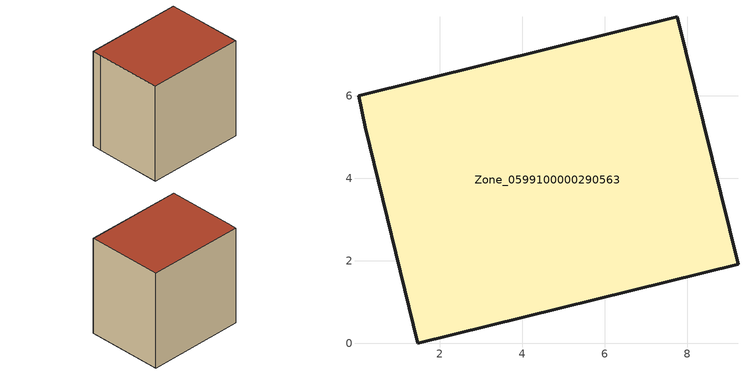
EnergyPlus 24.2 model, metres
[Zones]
Zone_0599100000290563
 floor ground (C_G): 1.47,0 0.18,5.25 0.03,6.01 7.76,7.92 9.23,1.92 z0
 wall outside (C_F): 9.23,1.92 7.76,7.92 0.03,6.01 0.18,5.25 1.47,0 9.23,1.92 z0:8.04
 roof outside (C_R): 0.18,5.25 1.47,0 9.23,1.92 7.76,7.92 0.03,6.01 z8.04
[BUILDING]
Pand.0599100000290563: North Axis=0; Terrain=City; Loads Convergence Tolerance Value=0.04; Temperature Convergence Tolerance Value=0.4; Solar Distribution=FullExterior; Maximum Number of Warmup Days=25; Minimum Number of Warmup Days=1
[Site:Location]
Rotterdam.The.Hague.AP_ZH_NLD Design_Conditions: Latitude=51.96; Longitude=4.45; Time Zone=1; Elevation=-4.5
[SITE:GROUNDTEMPERATURE:BUILDINGSURFACE]
18, 18, 18, 18, 18, 18, 18, 18, 18, 18, 18, 18
[MATERIAL] Thermal Absorptance=0.9; Solar Absorptance=0.7; Visible Absorptance=0.7
Name | Roughness | Thickness | Conductivity | Density | Specific Heat
G.TC.1946-1964 | MediumSmooth | 0.15 | 1 | 540 | 1210
F.TC.1946-1964 | Rough | 0.3 | 0.857143 | 1920 | 840
R.TC.1946-1964 | MediumRough | 0.2 | 0.235294 | 1500 | 1000
[CONSTRUCTION]
C_G: G.TC.1946-1964
C_F: F.TC.1946-1964
C_R: R.TC.1946-1964
[ZONE]
Zone_0599100000290563: Type=1; Multiplier=1; Ceiling Height=Autocalculate; Volume=Autocalculate; Floor Area=autocalculate; Part of Total Floor Area=Yes
[ZONEINFILTRATION:DESIGNFLOWRATE]
Infil_Zone_0599100000290563: Zone or ZoneList or Space or SpaceList=Zone_0599100000290563; Schedule=AlwaysOn; Design Flow Rate Calculation Method=Flow/Area; Flow Rate per Floor Area=0.003; Constant Term Coefficient=1; Temperature Term Coefficient=0; Velocity Term Coefficient=0; Velocity Squared Term Coefficient=0
[HVACTEMPLATE:ZONE:IDEALLOADSAIRSYSTEM]
Zone_0599100000290563: Maximum Heating Supply Air Temperature=50; Minimum Cooling Supply Air Temperature=13; Maximum Heating Supply Air Humidity Ratio=0.0156; Minimum Cooling Supply Air Humidity Ratio=0.0077; Heating Limit=NoLimit; Cooling Limit=NoLimit; Dehumidification Control Type=ConstantSensibleHeatRatio; Cooling Sensible Heat Ratio=0.7; Dehumidification Setpoint=60; Humidification Control Type=None; Humidification Setpoint=30; Outdoor Air Method=None; Outdoor Air Flow Rate per Person=0.00944; Outdoor Air Flow Rate per Zone Floor Area=0; Outdoor Air Flow Rate per Zone=0; Demand Controlled Ventilation Type=None; Outdoor Air Economizer Type=NoEconomizer; Heat Recovery Type=None; Sensible Heat Recovery Effectiveness=0.7; Latent Heat Recovery Effectiveness=0.65
[ZONECONTROL:THERMOSTAT]
ThermostatControl_Zone_0599100000290563: Zone or ZoneList=Zone_0599100000290563; Control Type Schedule=DualSetpointControlType; Control 1=Thermostat_Zone_0599100000290563; Temperature Difference Between Cutout And Setpoint=0
[THERMOSTATSETPOINT:DUALSETPOINT]
Thermostat_Zone_0599100000290563: Heating Setpoint Temperature Schedule=HeatingSetpoint_Zone_0599100000290563; Cooling Setpoint Temperature Schedule=CoolingSetpoint_Zone_0599100000290563
[SCHEDULE:COMPACT]
HeatingSetpoint_Zone_0599100000290563: Through: 12/31, For: AllDays, Until: 24:00, 21
CoolingSetpoint_Zone_0599100000290563: Through: 12/31, For: AllDays, Until: 24:00, 24
DualSetpointControlType: Through: 12/31, For: AllDays, Until: 24:00, 4
AlwaysOn: Through: 12/31, For: AllDays, Until: 24:00, 1
